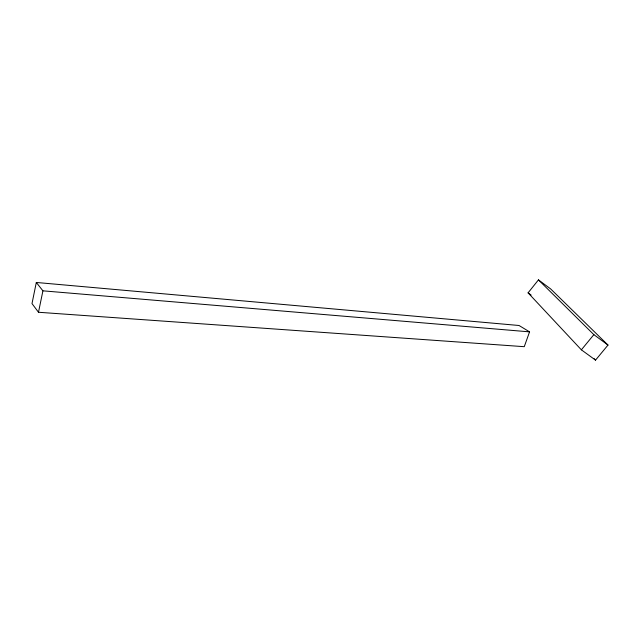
<?xml version="1.0" encoding="UTF-8"?>
<svg xmlns="http://www.w3.org/2000/svg" width="640" height="640" viewBox="0 0 640 640"><rect width="100%" height="100%" fill="white"/><g stroke="black" fill="none" stroke-linecap="round" stroke-linejoin="round"><path stroke-width="0.96" d="M36.312 282.464L32 303.584L38.488 312.264L524.264 346.688L529.56 331.864L519.048 325.496L36.312 282.464L42.92 290.832L529.56 331.864M38.488 312.264L42.92 290.832M528.088 292.848L538.448 279.872L550.656 288.936L608 345.064L595.536 360.128L581.376 349.832L528.088 292.848L531.144 295.096M581.376 349.832L593.856 334.648L538.448 279.872M593.856 334.648L608 345.064M594.168 358.688L595.536 360.128"/></g></svg>
